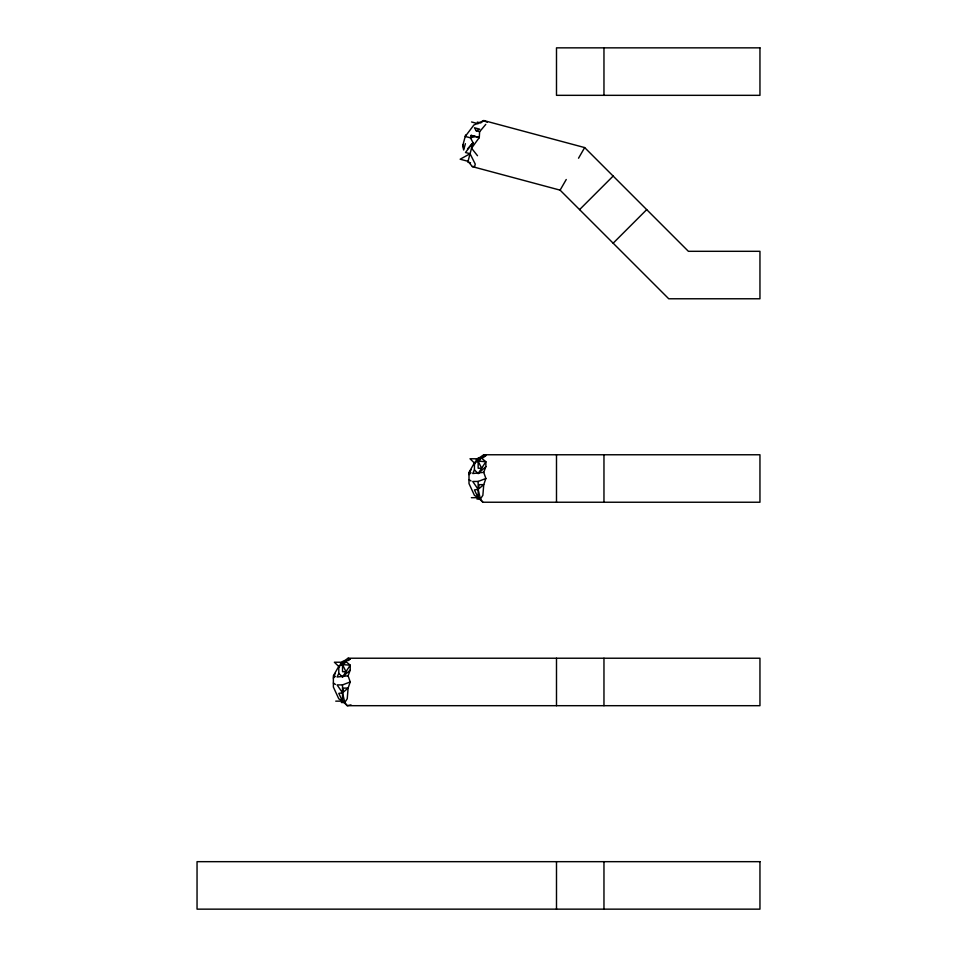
<?xml version="1.0" encoding="UTF-8"?>
<svg xmlns="http://www.w3.org/2000/svg" width="957" height="957" viewBox="0 0 957 957"><rect width="100%" height="100%" fill="white"/><g stroke="black" fill="none" stroke-linecap="round" stroke-linejoin="round"><path stroke-width="1.44" d="M485.773 124.374L479.624 131.719L479.29 137.557L471.55 148.203L477.507 155.728M350.226 681.958L342.522 684.901L342.522 701.146L341.374 702.51L344.771 702.51L342.522 692.808L343.623 688.095L348.097 688.095L350.226 681.958L348.097 675.809L350.226 670.091L350.226 665.175L345.656 661.395L342.522 664.625L338.79 666.335L333.371 675.821L333.371 687.03L338.79 698.813L344.771 702.51L347.247 705.692L759.954 705.692L759.954 658.225L348.097 658.225L340.489 663.428L342.522 663.428M485.869 478.5L478.153 481.455L478.153 497.688L477.017 499.052L480.402 499.052L478.153 489.35L479.266 484.649L483.74 484.649L485.869 478.5L483.74 472.351L485.869 466.633L485.869 461.717L481.299 457.948L478.153 461.166L474.433 462.877L469.002 472.363L469.002 483.572L474.433 495.355L480.402 499.052L482.878 502.234L759.954 502.234L759.954 454.766L483.74 454.766L476.119 459.97L478.153 459.97M465.604 134.997L462.71 145.823L463.69 150.022M465.389 143.67L463.989 148.897L462.985 144.782M471.131 135.368L479.29 137.557L471.131 135.368L470.473 137.82L473.033 142.665L467.817 162.104L470.521 162.822M339.472 667.149L334.388 662.232L342.522 662.232L338.79 666.335L338.79 673.381L337.091 677.006L348.097 675.809M475.103 463.69L470.019 458.774L478.153 458.774L474.433 462.877L474.433 469.923L472.734 473.548L483.74 472.351M334.041 675.666L335.405 673.178M469.002 473.452L471.035 469.731M472.375 166.638L474.648 166.41L475.258 164.114L470.066 153.73L460.173 159.209L468.033 161.314L472.375 166.638L560.096 190.144L566.245 179.497M578.53 158.216L584.667 147.581L688.394 251.308L759.954 251.308L759.954 298.775L668.74 298.775L560.096 190.144M338.79 673.381L342.522 677.006L350.226 665.175L342.522 664.625L345.979 671.694L342.522 671.694L342.522 661.419L345.31 661.419L342.522 664.625L345.824 662.232M474.433 469.923L478.153 473.548L485.869 461.717L478.153 461.166L481.622 468.236L478.153 468.236L478.153 457.972L480.952 457.972L478.153 461.166L480.354 459.575M344.771 702.51L347.247 698.742L348.097 688.095L342.522 692.808L338.79 693.382L342.522 701.146L347.247 705.692L351.016 704.89M480.402 499.052L482.878 495.283L483.74 484.649L478.153 489.35L474.433 489.924L478.153 497.688L482.878 502.234M467.495 148.921L473.033 142.665L465.485 152.498L470.066 153.73M579.571 209.619L613.15 176.052M613.15 243.186L646.717 209.619M478.153 473.548L485.869 466.633M342.522 677.006L350.226 670.091M469.002 474.588L471.035 472.818M333.371 678.046L335.405 676.276M482.567 457.972L485.869 455.568L483.74 454.766M348.025 660.629L350.226 659.026L348.097 658.225M481.299 457.948L485.869 455.568M345.656 661.395L350.226 659.026M476.215 130.786L479.696 129.183L474.457 127.783L476.215 130.786L479.624 131.719M474.624 136.731L470.473 137.82L465.222 136.456L473.894 125.02L483.847 120.558L584.667 147.581M478.153 481.455L472.734 481.455L478.153 489.35M471.382 497.688L478.153 497.688M342.522 684.901L337.091 684.901L342.522 692.808M335.74 701.146L342.522 701.146M471.55 121.97L478.105 123.728L477.352 122.113L480.629 122.998L483.847 120.558L487.28 122.317M469.002 479.624L471.035 480.964M333.371 683.083L335.405 684.422M603.963 47.85L603.963 95.329M603.963 454.766L603.963 502.234M603.963 658.225L603.963 705.692M603.963 861.671L603.963 909.15M556.495 454.766L556.495 502.234M556.495 658.225L556.495 705.692M556.495 861.671L556.495 909.15M759.954 47.85L556.495 47.85L556.495 95.329L759.954 95.329L759.954 47.85M759.954 861.671L197.046 861.671L197.046 909.15L759.954 909.15L759.954 861.671"/></g></svg>
